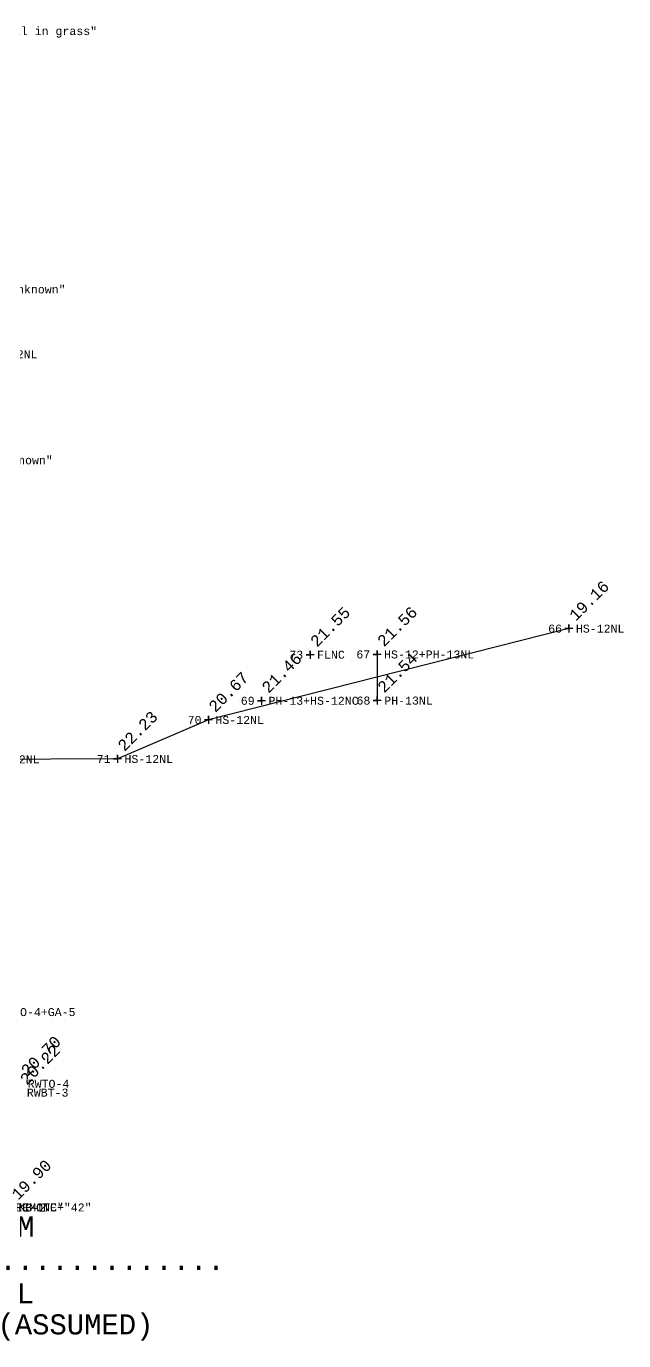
# Model space of a CAD drawing. Extents: x 473 to 674, y 500 to 672.
# Drawn here: x 509.36 to 528.01, y 505.16 to 546.21 of the extents above; entities that cross this region are included whole.
import ezdxf
from ezdxf.enums import TextEntityAlignment as Align

# ---------------------------------------------------------------- set-up
doc = ezdxf.new("R2010")
doc.units = 0
for name, color, linetype in [('1', 7, 'CONTINUOUS'), ('3', 7, 'CONTINUOUS'), ('38', 7, 'CONTINUOUS'), ('4', 7, 'CONTINUOUS'), ('40', 7, 'CONTINUOUS'), ('5', 7, 'CONTINUOUS'), ('51', 7, 'CONTINUOUS'), ('6', 7, 'CONTINUOUS')]:
    doc.layers.add(name, color=color, linetype=linetype)
doc.styles.add('MONOTXT', font='MONOTXT', dxfattribs={"height": 0.2})

# ---------------------------------------------------------------- blocks, each defined once
blk = doc.blocks.new('*O15')
at = {"layer": '51', "color": 30, "linetype": 'CONTINUOUS'}
for p, q in [((-0.25, -0.244), (0, 0.245)), ((0.25, -0.244), (0, 0.245)), ((-0.25, -0.244), (0.25, -0.244)), ((-0.169, -0.192), (-0.168, -0.192))]:
    blk.add_line(p, q, dxfattribs=at)
for points in [[(0.001, 0.226), (0.103, 0.025), (0.055, 0.052), (-0.001, 0.063), (-0.045, 0.054), (-0.079, 0.042), (-0.109, 0.021), (-0.002, 0.226)], [(-0.001, 0.205), (0.085, 0.049), (0.05, 0.061), (0.013, 0.066), (-0.028, 0.059), (-0.05, 0.056), (-0.088, 0.046), (-0.075, 0.078), (-0.002, 0.204)], [(-0.002, 0.188), (0.068, 0.064), (0.041, 0.069), (0.002, 0.07), (-0.054, 0.062), (-0.075, 0.058), (-0.004, 0.187)], [(-0.002, 0.167), (0.05, 0.076), (-0.005, 0.078), (-0.056, 0.067), (-0.006, 0.168)], [(-0.004, 0.152), (0.037, 0.085), (-0.003, 0.085), (-0.041, 0.077), (-0.005, 0.149)], [(-0.001, 0.131), (0.017, 0.095), (-0.021, 0.091), (-0.003, 0.133)], [(-0.003, 0.116), (0.004, 0.107), (-0.005, 0.105), (-0.004, 0.114)], [(-0.069, -0.237), (-0.235, -0.236), (-0.157, -0.074), (-0.159, -0.12), (-0.145, -0.16), (-0.116, -0.203), (-0.068, -0.234)], [(-0.094, -0.23), (-0.219, -0.225), (-0.167, -0.107), (-0.162, -0.132), (-0.145, -0.169), (-0.129, -0.197), (-0.097, -0.228)], [(-0.119, -0.219), (-0.204, -0.215), (-0.171, -0.135), (-0.156, -0.168), (-0.121, -0.215)], [(-0.169, -0.156), (-0.189, -0.205), (-0.141, -0.213), (-0.168, -0.158)], [(-0.169, -0.178), (-0.175, -0.195), (-0.158, -0.202), (-0.168, -0.179)], [(0.155, -0.079), (0.235, -0.235), (0.062, -0.238), (0.107, -0.21), (0.146, -0.153), (0.158, -0.09)], [(0.217, -0.225), (0.092, -0.229), (0.12, -0.206), (0.153, -0.157), (0.158, -0.111), (0.218, -0.222)], [(0.201, -0.217), (0.116, -0.222), (0.135, -0.202), (0.149, -0.17), (0.164, -0.139), (0.206, -0.219)], [(0.166, -0.161), (0.189, -0.209), (0.141, -0.209), (0.163, -0.162)], [(0.165, -0.179), (0.175, -0.2), (0.153, -0.2), (0.162, -0.183)], [(0.166, -0.192), (0.168, -0.195), (0.163, -0.194), (0.164, -0.192)]]:
    blk.add_lwpolyline(points, dxfattribs=at)
blk.add_circle((0.001, -0.094), 0.15, dxfattribs=at)
blk = doc.blocks.new('*O16')
at = {"layer": '51', "color": 30, "linetype": 'CONTINUOUS', "style": 'MONOTXT'}
for s, p in [('BM ', (-2.447, 0.732)), ('RL ', (-2.46, -1.355))]:
    blk.add_text(s, height=0.625, dxfattribs=at).set_placement(p)
for tag in ['TAG00', 'TAG10', 'TAG20']:
    blk.add_attdef(tag, (0, 0), '', height=0.625, dxfattribs=at)
blk = doc.blocks.new('BMHT')
at = {"layer": '51', "color": 30, "linetype": 'CONTINUOUS'}
blk.add_blockref('*O15', (-0.001, 0.094), dxfattribs=at)
ref = blk.add_blockref('*O16', (3.479, -1.64), dxfattribs=at)
ref.add_attrib('TAG20', '.............', (1.019, -1.954), dxfattribs={"color": 30, "linetype": 'CONTINUOUS', "height": 0.625, "style": 'MONOTXT'})
at = {"layer": '51', "color": 30, "linetype": 'CONTINUOUS', "style": 'MONOTXT'}
blk.add_text('(ASSUMED)', height=0.625, dxfattribs=at).set_placement((0.958, -3.964))

msp = doc.modelspace()

# ---------------------------------------------------------------- linework, layer by layer
at = {"layer": '3', "color": 7, "linetype": 'CONTINUOUS'}
for points in [[(518.346, 526.585), (518.096, 526.585), (518.221, 526.585), (518.221, 526.71), (518.221, 526.46)], [(516.831, 525.146), (516.581, 525.146), (516.706, 525.146), (516.706, 525.271), (516.706, 525.021)]]:
    msp.add_lwpolyline(points, dxfattribs=at)
at = {"layer": '38', "color": 7, "linetype": 'CONTINUOUS'}
msp.add_lwpolyline([(526.3, 527.399), (515.048, 524.547), (512.21, 523.328), (508.046, 523.316), (507.98, 535.967)], dxfattribs=at)
at = {"layer": '4', "color": 7, "linetype": 'CONTINUOUS'}
for points in [[(526.425, 527.399), (526.175, 527.399), (526.3, 527.399), (526.3, 527.524), (526.3, 527.274)], [(520.438, 526.593), (520.188, 526.593), (520.313, 526.593), (520.313, 526.718), (520.313, 526.468)], [(520.443, 525.152), (520.193, 525.152), (520.318, 525.152), (520.318, 525.277), (520.318, 525.027)], [(515.173, 524.547), (514.923, 524.547), (515.048, 524.547), (515.048, 524.672), (515.048, 524.422)], [(512.335, 523.328), (512.085, 523.328), (512.21, 523.328), (512.21, 523.453), (512.21, 523.203)]]:
    msp.add_lwpolyline(points, dxfattribs=at)
at = {"layer": '40', "color": 4, "linetype": 'CONTINUOUS'}
msp.add_line((520.313, 526.593), (520.318, 525.152), dxfattribs=at)

# ---------------------------------------------------------------- block references
at = {"layer": '51', "color": 7, "linetype": 'CONTINUOUS'}
for p in [(507.504, 509.323), (507.504, 509.321)]:
    msp.add_blockref('BMHT', p, dxfattribs=at)

# ---------------------------------------------------------------- texts
at = {"layer": '1', "color": 3, "linetype": 'CONTINUOUS', "style": 'MONOTXT'}
for s, p in [(' 20.22  ', (509.163, 512.908)), (' 20.70  ', (509.19, 513.183)), (' 19.90  ', (508.894, 509.317))]:
    msp.add_text(s, height=0.35, rotation=45, dxfattribs=at).set_placement(p)
at = {"layer": '3', "color": 7, "linetype": 'CONTINUOUS', "style": 'MONOTXT'}
for s, p in [(' 21.55  ', (518.221, 526.585)), (' 21.46  ', (516.706, 525.146))]:
    msp.add_text(s, height=0.35, rotation=45, dxfattribs=at).set_placement(p)
at = {"layer": '4', "color": 7, "linetype": 'CONTINUOUS', "style": 'MONOTXT'}
for s, p in [(' 19.16  ', (526.3, 527.399)), (' 21.56  ', (520.313, 526.593)), (' 21.54  ', (520.318, 525.152)), (' 20.67  ', (515.048, 524.547)), (' 22.23  ', (512.21, 523.328))]:
    msp.add_text(s, height=0.35, rotation=45, dxfattribs=at).set_placement(p)
at = {"layer": '5', "color": 1, "linetype": 'CONTINUOUS', "style": 'MONOTXT'}
for s, p in [(' ST+"STN2, GI Nail in grass"', (505.513, 546.061)), (' TR+"0.4D7H6SUnknown"', (506.042, 537.993)), (' HS-12NL', (507.98, 535.967)), (' TR+"0.3D5H5SUnknown"', (505.644, 532.657)), (' HS-12NL', (526.3, 527.399)), (' FLNC', (518.221, 526.585)), (' HS-12+PH-13NL', (520.313, 526.593)), (' PH-13+HS-12NC', (516.706, 525.146)), (' PH-13NL', (520.318, 525.152)), (' HS-12NL', (515.048, 524.547)), (' HS-12NL', (508.046, 523.316)), (' HS-12NL', (512.21, 523.328)), (' RWBT-3+RWTO-4+GA-5', (506.786, 515.424)), (' RWTO-4', (509.19, 513.183)), (' RWBT-3', (509.163, 512.908)), (' BMNP+"REMOTE"', (507.504, 509.323)), (' BM+VC+EC-1NC+"42"', (507.504, 509.321)), (' KB-2', (508.894, 509.317))]:
    msp.add_text(s, height=0.25, dxfattribs=at).set_placement(p, align=Align.MIDDLE_LEFT)
at = {"layer": '6', "color": 2, "linetype": 'CONTINUOUS', "style": 'MONOTXT'}
for s, p in [('66 ', (526.3, 527.399)), ('73 ', (518.221, 526.585)), ('67 ', (520.313, 526.593)), ('69 ', (516.706, 525.146)), ('68 ', (520.318, 525.152)), ('70 ', (515.048, 524.547)), ('71 ', (512.21, 523.328))]:
    msp.add_text(s, height=0.25, dxfattribs=at).set_placement(p, align=Align.MIDDLE_RIGHT)

doc.saveas('drawing.dxf')
